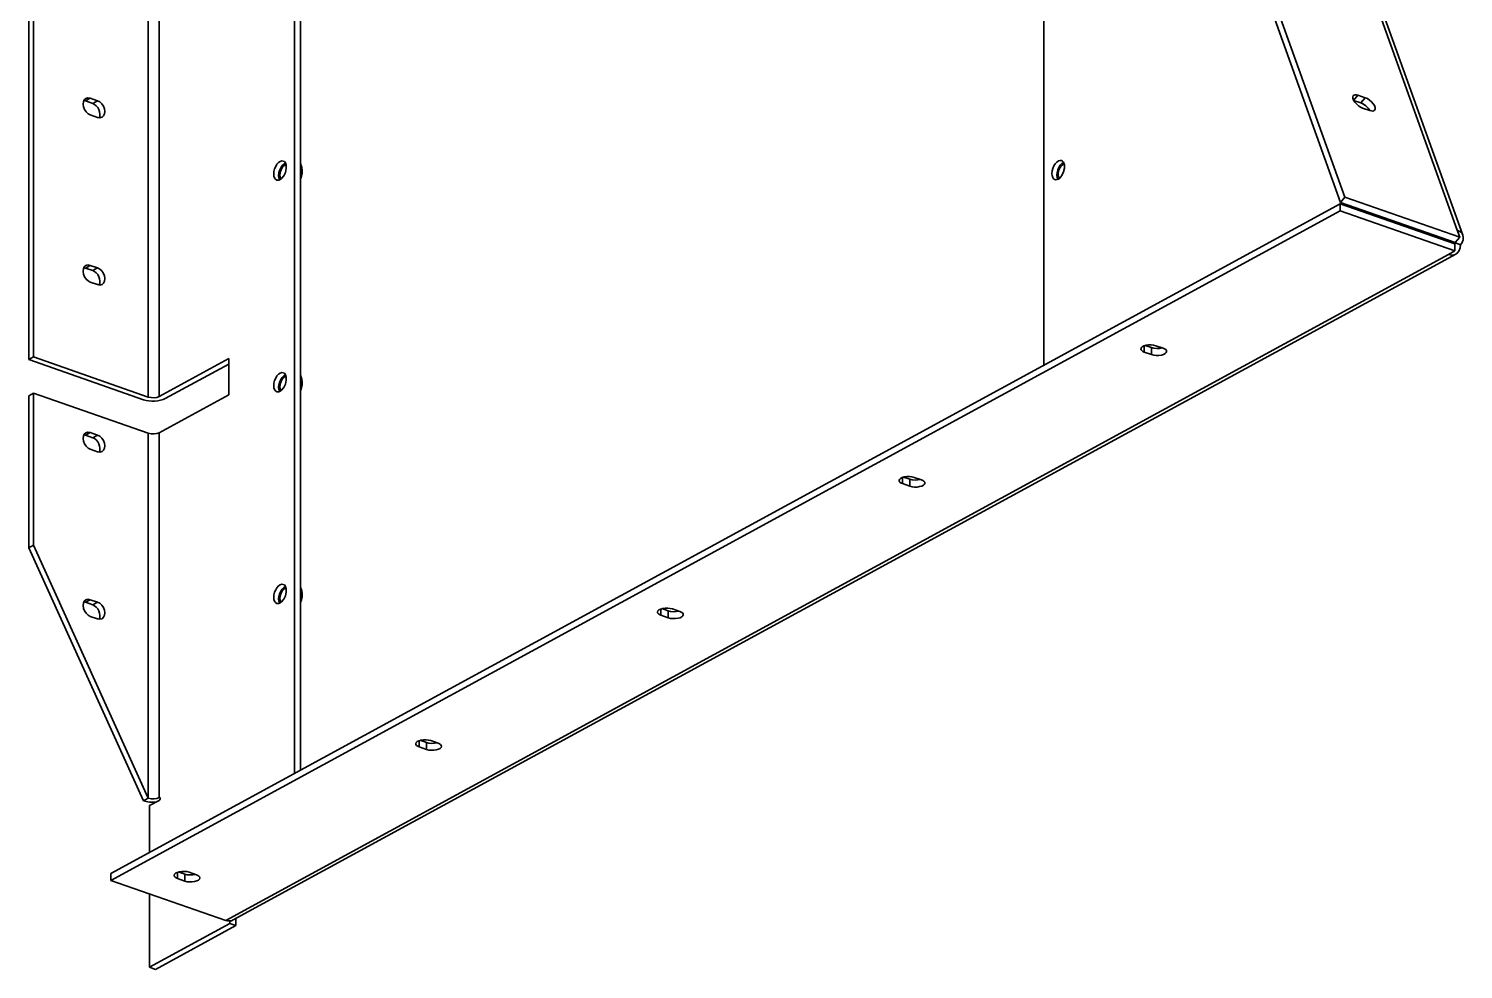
# Model space of a CAD drawing. Header units: millimetres. Extents: x 0 to 594, y 0 to 420.
# Drawn here: x 264.4 to 449.8, y 172.6 to 294.2 of the extents above; entities that cross this region are included whole.
import ezdxf

# ---------------------------------------------------------------- set-up
doc = ezdxf.new("R2010")
doc.units = ezdxf.units.MM

msp = doc.modelspace()

# ---------------------------------------------------------------- linework, layer by layer
at = {"color": 1, "lineweight": 35}
for p, q in [((387, 404.73), (434.49, 272.43)), ((386.43, 404.06), (433.92, 271.76)), ((401.97, 399.18), (448.99, 268.18)), ((449.73, 267.52), (402.71, 398.52)), ((395.56, 250.72), (395.56, 378.63)), ((264.37, 251.45), (264.37, 337.54)), ((264.99, 251.79), (264.99, 337.88)), ((279.83, 331.94), (279.83, 246.61)), ((281.24, 246.68), (281.24, 332.01)), ((298.73, 328.93), (298.73, 197.97)), ((299.51, 198.4), (299.51, 328.66)), ((435.56, 285.58), (435.49, 285.43)), ((435.66, 285.65), (435.56, 285.58)), ((436.17, 285.63), (435.61, 284.96)), ((435.8, 285.69), (435.66, 285.65)), ((435.98, 285.68), (435.8, 285.69)), ((436.17, 285.63), (435.98, 285.68)), ((437.11, 285.3), (436.17, 285.63)), ((271.44, 284.77), (271.4, 284.46)), ((271.4, 284.46), (271.45, 284.11)), ((271.56, 285.03), (271.44, 284.77)), ((271.45, 284.11), (271.58, 283.77)), ((271.5, 284.93), (271.71, 284.89)), ((271.76, 285.2), (271.56, 285.03)), ((271.58, 283.77), (271.79, 283.46)), ((271.71, 284.89), (272.33, 285.23)), ((271.71, 284.89), (272.65, 284.56)), ((272.03, 285.28), (271.76, 285.2)), ((272.33, 285.23), (272.03, 285.28)), ((273.27, 284.9), (272.33, 285.23)), ((272.65, 284.56), (273.27, 284.9)), ((272.65, 284.56), (272.88, 284.44)), ((272.88, 284.44), (273.11, 284.26)), ((273.11, 284.26), (273.3, 284.03)), ((273.56, 284.75), (273.27, 284.9)), ((273.3, 284.03), (273.45, 283.77)), ((273.45, 283.77), (273.54, 283.48)), ((273.82, 284.51), (273.56, 284.75)), ((274.02, 284.21), (273.82, 284.51)), ((274.16, 283.86), (274.02, 284.21)), ((274.21, 283.52), (274.16, 283.86)), ((435.49, 285.43), (435.5, 285.23)), ((435.5, 285.23), (435.59, 284.99)), ((435.59, 284.99), (435.75, 284.74)), ((435.61, 284.95), (436.54, 284.63)), ((435.75, 284.74), (435.97, 284.49)), ((435.97, 284.49), (436.22, 284.27)), ((436.22, 284.27), (436.5, 284.09)), ((436.5, 284.09), (436.77, 283.97)), ((437.11, 285.3), (436.54, 284.63)), ((436.54, 284.63), (436.87, 284.47)), ((436.77, 283.97), (437.71, 283.64)), ((436.87, 284.47), (437.2, 284.24)), ((437.38, 285.18), (437.11, 285.3)), ((437.2, 284.24), (437.48, 283.95)), ((437.66, 285), (437.38, 285.18)), ((437.48, 283.95), (437.69, 283.65)), ((437.92, 284.77), (437.66, 285)), ((438.13, 284.53), (437.92, 284.77)), ((438.29, 284.28), (438.13, 284.53)), ((438.22, 283.62), (438.32, 283.69)), ((438.38, 284.04), (438.29, 284.28)), ((438.32, 283.69), (438.39, 283.84)), ((438.39, 283.84), (438.38, 284.04)), ((271.79, 283.46), (272.05, 283.22)), ((272.05, 283.22), (272.33, 283.07)), ((272.33, 283.07), (273.27, 282.74)), ((273.27, 282.74), (273.58, 282.7)), ((273.56, 282.93), (273.48, 282.7)), ((273.54, 283.48), (273.58, 283.19)), ((273.58, 283.19), (273.56, 282.93)), ((273.58, 282.7), (273.85, 282.77)), ((273.85, 282.77), (274.04, 282.94)), ((274.04, 282.94), (274.17, 283.2)), ((274.17, 283.2), (274.21, 283.52)), ((437.71, 283.64), (437.9, 283.59)), ((437.9, 283.59), (438.08, 283.58)), ((438.08, 283.58), (438.22, 283.62)), ((296.29, 276.42), (296.15, 276.1)), ((296.46, 276.7), (296.29, 276.42)), ((296.66, 276.92), (296.46, 276.7)), ((296.87, 277.07), (296.66, 276.92)), ((297.09, 277.14), (296.87, 277.07)), ((296.94, 276.24), (297.12, 276.52)), ((297.21, 276.37), (297.08, 276.2)), ((297.28, 277.12), (297.09, 277.14)), ((297.12, 276.52), (297.34, 276.73)), ((297.35, 276.51), (297.21, 276.37)), ((297.41, 277.05), (297.28, 277.12)), ((297.34, 276.73), (297.56, 276.85)), ((297.49, 276.6), (297.35, 276.51)), ((297.51, 276.93), (297.41, 277.05)), ((297.63, 276.64), (297.49, 276.6)), ((297.59, 276.78), (297.51, 276.93)), ((297.64, 276.59), (297.59, 276.78)), ((297.66, 276.14), (297.64, 276.59)), ((299.51, 276.78), (299.66, 276.28)), ((299.66, 276.28), (299.7, 275.95)), ((299.68, 276.16), (299.66, 276.28)), ((396.86, 276.48), (396.73, 276.16)), ((397.04, 276.76), (396.86, 276.48)), ((397.24, 276.98), (397.04, 276.76)), ((397.45, 277.13), (397.24, 276.98)), ((397.37, 275.97), (397.51, 276.3)), ((397.66, 277.2), (397.45, 277.13)), ((397.51, 276.3), (397.7, 276.58)), ((397.86, 277.18), (397.66, 277.2)), ((397.78, 276.43), (397.66, 276.26)), ((397.7, 276.58), (397.91, 276.79)), ((397.92, 276.57), (397.78, 276.43)), ((397.98, 277.11), (397.86, 277.18)), ((397.91, 276.79), (398.14, 276.91)), ((398.07, 276.66), (397.92, 276.57)), ((398.09, 276.99), (397.98, 277.11)), ((398.21, 276.7), (398.07, 276.66)), ((398.17, 276.84), (398.09, 276.99)), ((398.22, 276.65), (398.17, 276.84)), ((398.23, 276.2), (398.22, 276.65)), ((296.07, 275.77), (296.04, 275.45)), ((296.04, 275.45), (296.07, 275.17)), ((296.15, 276.1), (296.07, 275.77)), ((296.07, 275.17), (296.14, 274.93)), ((296.14, 274.93), (296.27, 274.76)), ((296.27, 274.76), (296.43, 274.66)), ((296.43, 274.66), (296.57, 274.64)), ((296.57, 274.64), (296.72, 274.66)), ((296.67, 275.23), (296.7, 275.57)), ((296.71, 274.93), (296.67, 275.23)), ((296.7, 275.57), (296.79, 275.91)), ((296.81, 274.7), (296.71, 274.93)), ((296.72, 274.66), (296.88, 274.74)), ((296.79, 275.91), (296.94, 276.24)), ((296.9, 275.78), (296.83, 275.34)), ((296.83, 275.34), (296.87, 275.03)), ((296.87, 275.03), (297, 274.82)), ((296.88, 274.74), (297.04, 274.85)), ((297.08, 276.2), (296.9, 275.78)), ((297.04, 274.85), (297.33, 275.2)), ((297.33, 275.2), (297.54, 275.65)), ((297.54, 275.65), (297.66, 276.14)), ((299.63, 275.35), (299.51, 275.05)), ((299.51, 274.79), (299.63, 275.15)), ((299.7, 275.65), (299.63, 275.35)), ((299.63, 275.15), (299.7, 275.51)), ((299.68, 276.16), (299.67, 276.21)), ((299.72, 275.85), (299.68, 276.16)), ((299.7, 275.95), (299.7, 275.65)), ((299.7, 275.51), (299.72, 275.85)), ((396.65, 275.83), (396.62, 275.51)), ((396.62, 275.51), (396.64, 275.23)), ((396.64, 275.23), (396.72, 274.99)), ((396.73, 276.16), (396.65, 275.83)), ((396.72, 274.99), (396.84, 274.82)), ((396.84, 274.82), (397, 274.72)), ((397, 274.72), (397.14, 274.7)), ((397.14, 274.7), (397.3, 274.72)), ((397.25, 275.29), (397.28, 275.63)), ((397.29, 274.99), (397.25, 275.29)), ((397.28, 275.63), (397.37, 275.97)), ((397.38, 274.76), (397.29, 274.99)), ((397.3, 274.72), (397.46, 274.79)), ((397.47, 275.84), (397.41, 275.4)), ((397.41, 275.4), (397.45, 275.09)), ((397.45, 275.09), (397.57, 274.88)), ((397.46, 274.79), (397.62, 274.91)), ((397.66, 276.26), (397.47, 275.84)), ((397.62, 274.91), (397.9, 275.26)), ((397.9, 275.26), (398.12, 275.71)), ((398.12, 275.71), (398.23, 276.2)), ((433.85, 271.57), (274.99, 185.04)), ((448.68, 266.4), (433.85, 271.57)), ((433.85, 271.57), (433.85, 270.67)), ((433.92, 271.76), (434.49, 272.43)), ((448.75, 266.59), (433.92, 271.76)), ((434.49, 272.43), (449.33, 267.26)), ((433.85, 270.67), (274.99, 184.14)), ((448.68, 265.5), (433.85, 270.67)), ((448.75, 266.59), (449.33, 267.26)), ((448.99, 268.18), (449.25, 268.07)), ((449.33, 267.26), (448.99, 268.18)), ((449.25, 268.07), (449.46, 267.92)), ((449.46, 267.92), (449.62, 267.73)), ((449.62, 267.73), (449.73, 267.52)), ((449.73, 267.52), (449.78, 267.23)), ((449.78, 267.23), (449.75, 266.92)), ((447.85, 265.05), (448.68, 265.5)), ((448.63, 266.57), (448.46, 266.48)), ((448.6, 266.64), (448.63, 266.57)), ((448.63, 266.57), (448.62, 266.43)), ((448.63, 266.57), (448.66, 266.62)), ((448.63, 266.57), (449.41, 266.3)), ((448.68, 266.4), (448.68, 265.5)), ((449.06, 265.29), (448.8, 265.09)), ((449.25, 265.56), (449.06, 265.29)), ((449.37, 265.91), (449.25, 265.56)), ((449.41, 266.3), (449.37, 265.91)), ((449.62, 266.6), (449.41, 266.3)), ((449.75, 266.92), (449.62, 266.6)), ((271.56, 263.43), (271.44, 263.17)), ((271.5, 263.33), (271.71, 263.29)), ((271.76, 263.6), (271.56, 263.43)), ((271.71, 263.29), (272.33, 263.63)), ((271.71, 263.29), (272.65, 262.96)), ((272.03, 263.68), (271.76, 263.6)), ((272.33, 263.63), (272.03, 263.68)), ((273.27, 263.3), (272.33, 263.63)), ((272.65, 262.96), (273.27, 263.3)), ((273.56, 263.15), (273.27, 263.3)), ((447.85, 265.05), (289.83, 178.97)), ((290.78, 179.02), (448.8, 265.09)), ((448.1, 264.98), (447.85, 265.05)), ((448.35, 264.97), (448.1, 264.98)), ((448.59, 265), (448.35, 264.97)), ((448.8, 265.09), (448.59, 265)), ((271.44, 263.17), (271.4, 262.85)), ((271.4, 262.85), (271.45, 262.51)), ((271.45, 262.51), (271.58, 262.16)), ((271.58, 262.16), (271.79, 261.86)), ((271.79, 261.86), (272.05, 261.62)), ((272.05, 261.62), (272.33, 261.47)), ((272.33, 261.47), (273.27, 261.14)), ((272.65, 262.96), (272.88, 262.84)), ((272.88, 262.84), (273.11, 262.66)), ((273.11, 262.66), (273.3, 262.43)), ((273.3, 262.43), (273.45, 262.16)), ((273.45, 262.16), (273.54, 261.88)), ((273.54, 261.88), (273.58, 261.59)), ((273.82, 262.91), (273.56, 263.15)), ((273.58, 261.59), (273.56, 261.33)), ((274.02, 262.6), (273.82, 262.91)), ((274.16, 262.26), (274.02, 262.6)), ((274.04, 261.34), (274.17, 261.6)), ((274.21, 261.92), (274.16, 262.26)), ((274.17, 261.6), (274.21, 261.92)), ((273.27, 261.14), (273.58, 261.09)), ((273.56, 261.33), (273.48, 261.1)), ((273.58, 261.09), (273.85, 261.17)), ((273.85, 261.17), (274.04, 261.34)), ((408.15, 252.98), (408.1, 252.84)), ((408.1, 252.84), (408.13, 252.72)), ((408.13, 252.72), (408.22, 252.61)), ((408.28, 253.12), (408.15, 252.98)), ((408.22, 252.61), (408.36, 252.51)), ((408.5, 253.23), (408.28, 253.12)), ((408.36, 252.51), (408.55, 252.43)), ((408.78, 253.31), (408.5, 253.23)), ((408.55, 252.43), (408.55, 253.25)), ((408.55, 252.43), (409.49, 252.1)), ((409.49, 253), (408.68, 253.29)), ((409.1, 253.35), (408.78, 253.31)), ((409.43, 253.36), (409.1, 253.35)), ((409.76, 253.32), (409.43, 253.36)), ((409.8, 252.92), (409.49, 253)), ((409.49, 252.1), (409.49, 253)), ((410.05, 253.25), (409.76, 253.32)), ((410.16, 252.89), (409.8, 252.92)), ((410.99, 252.92), (410.05, 253.25)), ((410.52, 252.9), (410.16, 252.89)), ((410.86, 252.96), (410.52, 252.9)), ((411.18, 252.84), (410.99, 252.92)), ((411.04, 252.12), (411.25, 252.23)), ((411.32, 252.74), (411.18, 252.84)), ((411.25, 252.23), (411.39, 252.37)), ((411.41, 252.63), (411.32, 252.74)), ((411.39, 252.37), (411.44, 252.51)), ((411.44, 252.51), (411.41, 252.63)), ((264.99, 251.79), (264.37, 251.45)), ((264.37, 251.45), (279.21, 246.27)), ((279.83, 246.61), (264.99, 251.79)), ((290.23, 251.58), (281.24, 246.68)), ((282.02, 246.41), (290.23, 250.88)), ((290.23, 246.9), (290.23, 251.58)), ((409.49, 252.1), (409.78, 252.03)), ((409.78, 252.03), (410.1, 251.99)), ((410.1, 251.99), (410.44, 252)), ((410.44, 252), (410.76, 252.04)), ((410.76, 252.04), (411.04, 252.12)), ((296.15, 248.74), (296.07, 248.41)), ((296.29, 249.06), (296.15, 248.74)), ((296.46, 249.34), (296.29, 249.06)), ((296.66, 249.56), (296.46, 249.34)), ((296.87, 249.71), (296.66, 249.56)), ((296.7, 248.21), (296.79, 248.55)), ((296.79, 248.55), (296.94, 248.87)), ((297.09, 249.78), (296.87, 249.71)), ((297.08, 248.84), (296.9, 248.42)), ((296.94, 248.87), (297.12, 249.15)), ((297.21, 249.01), (297.08, 248.84)), ((297.28, 249.76), (297.09, 249.78)), ((297.12, 249.15), (297.34, 249.37)), ((297.35, 249.15), (297.21, 249.01)), ((297.41, 249.68), (297.28, 249.76)), ((297.34, 249.37), (297.56, 249.49)), ((297.49, 249.24), (297.35, 249.15)), ((297.51, 249.57), (297.41, 249.68)), ((297.63, 249.28), (297.49, 249.24)), ((297.59, 249.41), (297.51, 249.57)), ((297.54, 248.29), (297.66, 248.78)), ((297.64, 249.23), (297.59, 249.41)), ((297.66, 248.78), (297.64, 249.23)), ((299.51, 249.42), (299.66, 248.92)), ((299.66, 248.92), (299.7, 248.59)), ((299.68, 248.8), (299.66, 248.92)), ((299.68, 248.8), (299.67, 248.85)), ((299.72, 248.49), (299.68, 248.8)), ((299.7, 248.59), (299.7, 248.29)), ((299.7, 248.14), (299.72, 248.49)), ((264.37, 246.77), (264.99, 247.11)), ((264.37, 227.14), (264.37, 246.77)), ((264.99, 247.11), (279.83, 241.93)), ((264.99, 227.48), (264.99, 247.11)), ((280.18, 246.54), (279.83, 246.61)), ((281.24, 246.68), (280.94, 246.57)), ((281.24, 242), (290.23, 246.9)), ((296.07, 248.41), (296.04, 248.09)), ((296.04, 248.09), (296.07, 247.81)), ((296.07, 247.81), (296.14, 247.57)), ((296.14, 247.57), (296.27, 247.4)), ((296.27, 247.4), (296.43, 247.3)), ((296.43, 247.3), (296.57, 247.28)), ((296.57, 247.28), (296.72, 247.3)), ((296.67, 247.87), (296.7, 248.21)), ((296.71, 247.57), (296.67, 247.87)), ((296.81, 247.33), (296.71, 247.57)), ((296.72, 247.3), (296.88, 247.37)), ((296.9, 248.42), (296.83, 247.98)), ((296.83, 247.98), (296.87, 247.67)), ((296.87, 247.67), (297, 247.46)), ((296.88, 247.37), (297.04, 247.49)), ((297.04, 247.49), (297.33, 247.84)), ((297.33, 247.84), (297.54, 248.29)), ((299.63, 247.99), (299.51, 247.69)), ((299.51, 247.43), (299.63, 247.79)), ((299.7, 248.29), (299.63, 247.99)), ((299.63, 247.79), (299.7, 248.14)), ((279.21, 246.27), (279.54, 246.18)), ((279.54, 246.18), (279.9, 246.12)), ((279.9, 246.12), (280.28, 246.09)), ((280.57, 246.52), (280.18, 246.54)), ((280.28, 246.09), (280.68, 246.09)), ((280.94, 246.57), (280.57, 246.52)), ((280.68, 246.09), (281.06, 246.12)), ((281.06, 246.12), (281.42, 246.19)), ((281.42, 246.19), (281.74, 246.29)), ((281.74, 246.29), (282.02, 246.41)), ((271.44, 241.57), (271.4, 241.25)), ((271.4, 241.25), (271.45, 240.91)), ((271.56, 241.83), (271.44, 241.57)), ((271.5, 241.73), (271.71, 241.69)), ((271.76, 242), (271.56, 241.83)), ((271.71, 241.69), (272.33, 242.03)), ((271.71, 241.69), (272.65, 241.36)), ((272.03, 242.07), (271.76, 242)), ((272.33, 242.03), (272.03, 242.07)), ((273.27, 241.7), (272.33, 242.03)), ((272.65, 241.36), (273.27, 241.7)), ((272.65, 241.36), (272.88, 241.24)), ((272.88, 241.24), (273.11, 241.06)), ((273.11, 241.06), (273.3, 240.83)), ((273.56, 241.55), (273.27, 241.7)), ((273.82, 241.31), (273.56, 241.55)), ((274.02, 241), (273.82, 241.31)), ((279.83, 241.93), (280.18, 241.85)), ((279.83, 241.93), (279.83, 194.77)), ((280.18, 241.85), (280.57, 241.84)), ((280.57, 241.84), (280.94, 241.89)), ((280.94, 241.89), (281.24, 242)), ((281.24, 194.84), (281.24, 242)), ((271.45, 240.91), (271.58, 240.56)), ((271.58, 240.56), (271.79, 240.26)), ((271.79, 240.26), (272.05, 240.02)), ((272.05, 240.02), (272.33, 239.87)), ((272.33, 239.87), (273.27, 239.54)), ((273.27, 239.54), (273.58, 239.49)), ((273.3, 240.83), (273.45, 240.56)), ((273.45, 240.56), (273.54, 240.28)), ((273.56, 239.72), (273.48, 239.49)), ((273.54, 240.28), (273.58, 239.99)), ((273.58, 239.99), (273.56, 239.72)), ((273.58, 239.49), (273.85, 239.57)), ((273.85, 239.57), (274.04, 239.74)), ((274.16, 240.66), (274.02, 241)), ((274.04, 239.74), (274.17, 240)), ((274.21, 240.31), (274.16, 240.66)), ((274.17, 240), (274.21, 240.31)), ((376.91, 235.97), (376.86, 235.82)), ((376.86, 235.82), (376.89, 235.71)), ((376.89, 235.71), (376.98, 235.6)), ((377.05, 236.1), (376.91, 235.97)), ((376.98, 235.6), (377.13, 235.5)), ((377.27, 236.21), (377.05, 236.1)), ((377.13, 235.5), (377.31, 235.42)), ((377.54, 236.3), (377.27, 236.21)), ((377.31, 235.42), (377.31, 236.23)), ((378.25, 235.99), (377.44, 236.27)), ((377.86, 236.34), (377.54, 236.3)), ((378.2, 236.34), (377.86, 236.34)), ((378.53, 236.31), (378.2, 236.34)), ((378.57, 235.91), (378.25, 235.99)), ((378.25, 235.09), (378.25, 235.99)), ((378.81, 236.23), (378.53, 236.31)), ((378.92, 235.88), (378.57, 235.91)), ((379.75, 235.91), (378.81, 236.23)), ((379.29, 235.89), (378.92, 235.88)), ((379.62, 235.95), (379.29, 235.89)), ((379.94, 235.82), (379.75, 235.91)), ((380.08, 235.72), (379.94, 235.82)), ((380.17, 235.61), (380.08, 235.72)), ((380.15, 235.35), (380.2, 235.5)), ((380.2, 235.5), (380.17, 235.61)), ((377.31, 235.42), (378.25, 235.09)), ((378.25, 235.09), (378.54, 235.02)), ((378.54, 235.02), (378.87, 234.98)), ((378.87, 234.98), (379.2, 234.98)), ((379.2, 234.98), (379.52, 235.03)), ((379.52, 235.03), (379.8, 235.11)), ((379.8, 235.11), (380.02, 235.22)), ((380.02, 235.22), (380.15, 235.35)), ((264.37, 227.14), (264.99, 227.48)), ((279.21, 194.43), (264.37, 227.14)), ((264.99, 227.48), (279.83, 194.77)), ((296.07, 221.05), (296.04, 220.72)), ((296.04, 220.72), (296.07, 220.44)), ((296.15, 221.38), (296.07, 221.05)), ((296.29, 221.69), (296.15, 221.38)), ((296.46, 221.97), (296.29, 221.69)), ((296.66, 222.2), (296.46, 221.97)), ((296.87, 222.35), (296.66, 222.2)), ((296.67, 220.51), (296.7, 220.84)), ((296.7, 220.84), (296.79, 221.19)), ((296.79, 221.19), (296.94, 221.51)), ((296.9, 221.06), (296.83, 220.62)), ((297.09, 222.41), (296.87, 222.35)), ((297.08, 221.47), (296.9, 221.06)), ((296.94, 221.51), (297.12, 221.79)), ((297.21, 221.65), (297.08, 221.47)), ((297.28, 222.39), (297.09, 222.41)), ((297.12, 221.79), (297.34, 222)), ((297.35, 221.78), (297.21, 221.65)), ((297.41, 222.32), (297.28, 222.39)), ((297.33, 220.47), (297.54, 220.93)), ((297.34, 222), (297.56, 222.13)), ((297.49, 221.87), (297.35, 221.78)), ((297.51, 222.21), (297.41, 222.32)), ((297.63, 221.92), (297.49, 221.87)), ((297.59, 222.05), (297.51, 222.21)), ((297.54, 220.93), (297.66, 221.41)), ((297.64, 221.86), (297.59, 222.05)), ((297.66, 221.41), (297.64, 221.86)), ((299.51, 222.05), (299.66, 221.56)), ((299.7, 220.93), (299.63, 220.63)), ((299.63, 220.42), (299.7, 220.78)), ((299.66, 221.56), (299.7, 221.23)), ((299.68, 221.44), (299.66, 221.56)), ((299.68, 221.44), (299.67, 221.49)), ((299.72, 221.13), (299.68, 221.44)), ((299.7, 221.23), (299.7, 220.93)), ((299.7, 220.78), (299.72, 221.13)), ((271.44, 219.97), (271.4, 219.65)), ((271.4, 219.65), (271.45, 219.3)), ((271.56, 220.22), (271.44, 219.97)), ((271.45, 219.3), (271.58, 218.96)), ((271.5, 220.13), (271.71, 220.08)), ((271.76, 220.4), (271.56, 220.22)), ((271.58, 218.96), (271.79, 218.66)), ((271.71, 220.08), (272.33, 220.42)), ((271.71, 220.08), (272.65, 219.76)), ((272.03, 220.47), (271.76, 220.4)), ((272.33, 220.42), (272.03, 220.47)), ((273.27, 220.1), (272.33, 220.42)), ((272.65, 219.76), (273.27, 220.1)), ((272.65, 219.76), (272.88, 219.64)), ((272.88, 219.64), (273.11, 219.46)), ((273.11, 219.46), (273.3, 219.23)), ((273.56, 219.95), (273.27, 220.1)), ((273.3, 219.23), (273.45, 218.96)), ((273.45, 218.96), (273.54, 218.68)), ((273.82, 219.71), (273.56, 219.95)), ((274.02, 219.4), (273.82, 219.71)), ((274.16, 219.06), (274.02, 219.4)), ((274.21, 218.71), (274.16, 219.06)), ((296.07, 220.44), (296.14, 220.21)), ((296.14, 220.21), (296.27, 220.04)), ((296.27, 220.04), (296.43, 219.94)), ((296.43, 219.94), (296.57, 219.91)), ((296.57, 219.91), (296.72, 219.94)), ((296.71, 220.21), (296.67, 220.51)), ((296.81, 219.97), (296.71, 220.21)), ((296.72, 219.94), (296.88, 220.01)), ((296.83, 220.62), (296.87, 220.31)), ((296.87, 220.31), (297, 220.09)), ((296.88, 220.01), (297.04, 220.13)), ((297.04, 220.13), (297.33, 220.47)), ((299.63, 220.63), (299.51, 220.32)), ((299.51, 220.07), (299.63, 220.42)), ((345.68, 218.96), (345.63, 218.81)), ((345.63, 218.81), (345.66, 218.7)), ((345.81, 219.09), (345.68, 218.96)), ((346.03, 219.2), (345.81, 219.09)), ((346.31, 219.28), (346.03, 219.2)), ((346.08, 218.4), (346.08, 219.22)), ((347.02, 218.98), (346.21, 219.26)), ((346.63, 219.33), (346.31, 219.28)), ((346.97, 219.33), (346.63, 219.33)), ((347.29, 219.29), (346.97, 219.33)), ((347.33, 218.9), (347.02, 218.98)), ((347.02, 218.08), (347.02, 218.98)), ((347.58, 219.22), (347.29, 219.29)), ((347.69, 218.86), (347.33, 218.9)), ((348.52, 218.89), (347.58, 219.22)), ((348.05, 218.88), (347.69, 218.86)), ((348.39, 218.94), (348.05, 218.88)), ((348.71, 218.81), (348.52, 218.89)), ((348.85, 218.71), (348.71, 218.81)), ((271.79, 218.66), (272.05, 218.42)), ((272.05, 218.42), (272.33, 218.26)), ((272.33, 218.26), (273.27, 217.94)), ((273.27, 217.94), (273.58, 217.89)), ((273.56, 218.12), (273.48, 217.89)), ((273.54, 218.68), (273.58, 218.39)), ((273.58, 218.39), (273.56, 218.12)), ((273.58, 217.89), (273.85, 217.96)), ((273.85, 217.96), (274.04, 218.14)), ((274.04, 218.14), (274.17, 218.4)), ((274.17, 218.4), (274.21, 218.71)), ((345.66, 218.7), (345.75, 218.58)), ((345.75, 218.58), (345.89, 218.49)), ((345.89, 218.49), (346.08, 218.4)), ((346.08, 218.4), (347.02, 218.08)), ((347.02, 218.08), (347.31, 218)), ((347.31, 218), (347.63, 217.97)), ((347.63, 217.97), (347.97, 217.97)), ((347.97, 217.97), (348.29, 218.01)), ((348.29, 218.01), (348.57, 218.09)), ((348.57, 218.09), (348.78, 218.21)), ((348.78, 218.21), (348.92, 218.34)), ((348.94, 218.6), (348.85, 218.71)), ((348.92, 218.34), (348.97, 218.48)), ((348.97, 218.48), (348.94, 218.6)), ((314.8, 202.19), (314.58, 202.08)), ((315.08, 202.27), (314.8, 202.19)), ((314.85, 201.39), (314.85, 202.21)), ((315.78, 201.96), (314.97, 202.25)), ((315.4, 202.31), (315.08, 202.27)), ((315.73, 202.32), (315.4, 202.31)), ((316.06, 202.28), (315.73, 202.32)), ((316.34, 202.21), (316.06, 202.28)), ((317.28, 201.88), (316.34, 202.21)), ((314.44, 201.94), (314.39, 201.8)), ((314.39, 201.8), (314.42, 201.68)), ((314.42, 201.68), (314.51, 201.57)), ((314.58, 202.08), (314.44, 201.94)), ((314.51, 201.57), (314.66, 201.47)), ((314.66, 201.47), (314.85, 201.39)), ((314.85, 201.39), (315.78, 201.06)), ((316.1, 201.88), (315.78, 201.96)), ((315.78, 201.06), (315.78, 201.96)), ((315.78, 201.06), (316.07, 200.99)), ((316.07, 200.99), (316.4, 200.95)), ((316.45, 201.85), (316.1, 201.88)), ((316.4, 200.95), (316.73, 200.96)), ((316.82, 201.86), (316.45, 201.85)), ((316.73, 200.96), (317.05, 201)), ((317.15, 201.92), (316.82, 201.86)), ((317.05, 201), (317.33, 201.08)), ((317.47, 201.8), (317.28, 201.88)), ((317.33, 201.08), (317.55, 201.19)), ((317.61, 201.7), (317.47, 201.8)), ((317.55, 201.19), (317.69, 201.33)), ((317.7, 201.59), (317.61, 201.7)), ((317.69, 201.33), (317.73, 201.47)), ((317.73, 201.47), (317.7, 201.59)), ((279.83, 194.77), (279.21, 194.43)), ((279.83, 194.77), (280.18, 194.69)), ((280.18, 194.69), (280.57, 194.68)), ((280.57, 194.68), (280.94, 194.73)), ((280.94, 194.73), (281.24, 194.84)), ((281.3, 194.85), (281.24, 194.84)), ((281.24, 194.84), (281.35, 194.8)), ((281.35, 194.79), (281.3, 194.85)), ((281.36, 194.67), (281.35, 194.79)), ((279.57, 194.33), (279.21, 194.43)), ((279.97, 194.26), (279.57, 194.33)), ((280.4, 194.24), (279.97, 194.26)), ((279.99, 193.8), (281.24, 194.48)), ((279.99, 187.77), (279.99, 193.8)), ((280.82, 194.25), (280.4, 194.24)), ((281.24, 194.48), (281.31, 194.56)), ((281.31, 194.56), (281.36, 194.67)), ((274.99, 185.04), (274.99, 184.14)), ((274.99, 184.14), (289.83, 178.97)), ((283.21, 184.93), (283.16, 184.78)), ((283.16, 184.78), (283.19, 184.67)), ((283.19, 184.67), (283.28, 184.56)), ((283.34, 185.06), (283.21, 184.93)), ((283.28, 184.56), (283.42, 184.46)), ((283.56, 185.17), (283.34, 185.06)), ((283.42, 184.46), (283.61, 184.38)), ((283.84, 185.26), (283.56, 185.17)), ((283.61, 184.38), (283.61, 185.19)), ((283.61, 184.38), (284.55, 184.05)), ((284.55, 184.95), (283.74, 185.23)), ((284.16, 185.3), (283.84, 185.26)), ((284.5, 185.3), (284.16, 185.3)), ((284.82, 185.27), (284.5, 185.3)), ((284.86, 184.87), (284.55, 184.95)), ((284.55, 184.05), (284.55, 184.95)), ((284.55, 184.05), (284.84, 183.97)), ((285.11, 185.19), (284.82, 185.27)), ((284.84, 183.97), (285.16, 183.94)), ((285.22, 184.84), (284.86, 184.87)), ((286.05, 184.87), (285.11, 185.19)), ((285.16, 183.94), (285.5, 183.94)), ((285.58, 184.85), (285.22, 184.84)), ((285.5, 183.94), (285.82, 183.99)), ((285.92, 184.91), (285.58, 184.85)), ((285.82, 183.99), (286.1, 184.07)), ((286.24, 184.78), (286.05, 184.87)), ((286.1, 184.07), (286.31, 184.18)), ((286.38, 184.68), (286.24, 184.78)), ((286.31, 184.18), (286.45, 184.31)), ((286.47, 184.57), (286.38, 184.68)), ((286.45, 184.31), (286.5, 184.46)), ((286.5, 184.46), (286.47, 184.57)), ((279.99, 172.92), (279.99, 182.4)), ((290.36, 178.56), (279.99, 172.92)), ((291.14, 178.29), (280.77, 172.64)), ((289.83, 178.97), (290.08, 178.91)), ((290.08, 178.91), (290.33, 178.89)), ((290.33, 178.89), (290.57, 178.93)), ((290.36, 178.89), (290.36, 178.56)), ((290.36, 178.56), (291.14, 178.29)), ((290.57, 178.93), (290.78, 179.02)), ((291.14, 178.29), (291.14, 179.21)), ((279.99, 172.92), (280.77, 172.64))]:
    msp.add_line(p, q, dxfattribs=at)

doc.saveas('drawing.dxf')
